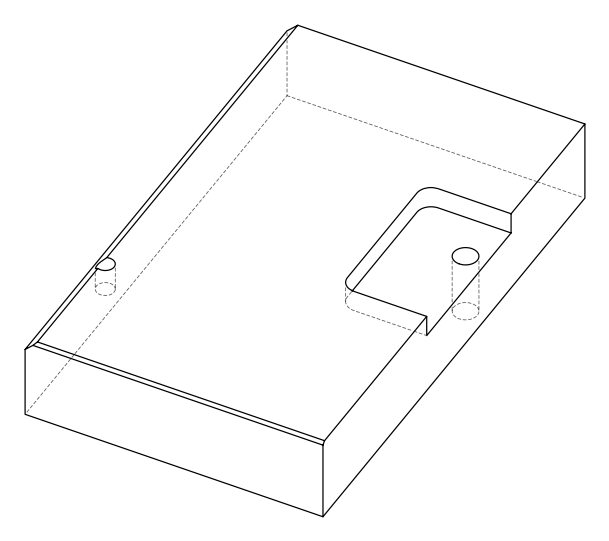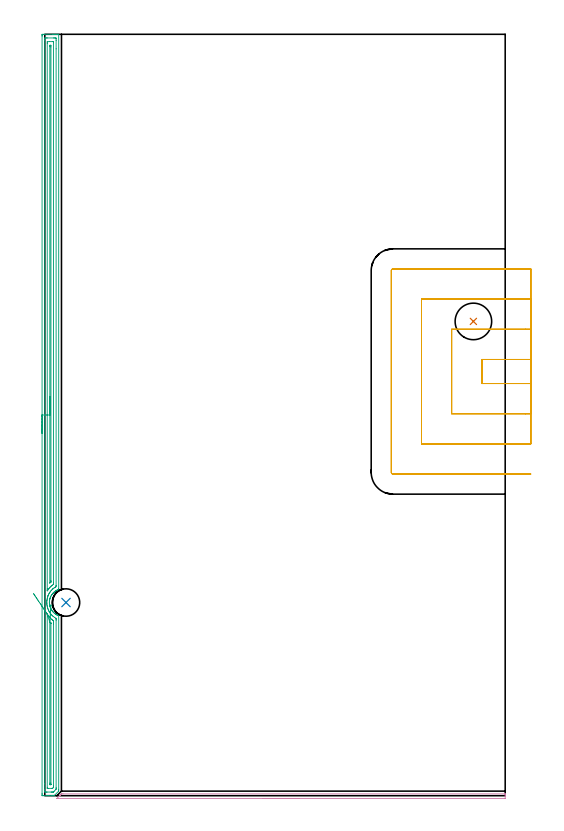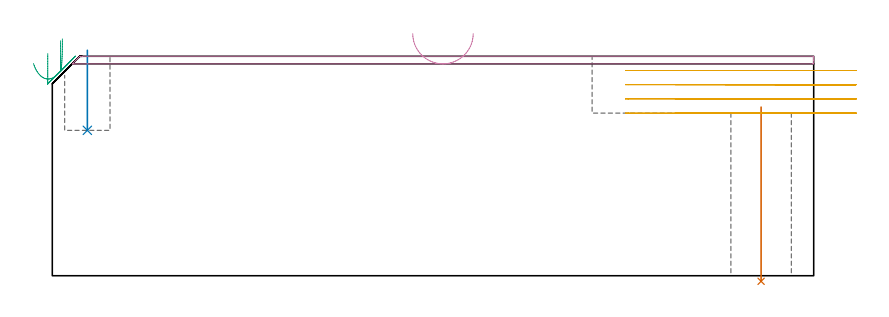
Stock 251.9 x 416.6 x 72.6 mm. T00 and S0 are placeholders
(PLAN: 5 operations, 3 tool changes, 24.4 min)
(1 INDEXABLE_INSERT_DRILL_THROUGH_HOLE_FROM_SOLID | STEP1HOLE | NXT0302_011 | 0.24 min | 22775 mm3)
(2 INDEXABLE_INSERT_DRILL_BLIND_HOLE_FROM_SOLID | STEP1POCKET | UGT0302_001 | 0.11 min | 4318 mm3)
(3 AREA_MILL | FG_CHAMFER_SURFACE | UGT0205_001 | 13.46 min | 17147 mm3)
(4 AREA_MILL_1 | FG_CHAMFER_SURFACE_1 | UGT0205_001 | 2.11 min | 758 mm3)
(5 MILL_SLOT | SLOT_PARTIAL_RECTANGULAR | UGT0201_105 | Follow Part, ap 5.5, ae 75% | 8.52 min | 177929 mm3)
(TOOL NXT0302_011 | Index. Insert Drill 20mm [880-D2000L25-05] | D20 PA176 FL100 Z2)
(TOOL UGT0302_001 | Indexable Insert Drill 15mm | D15 PA180 FL50 Z2)
(TOOL UGT0205_001 | Chamfer Mill 20 x 3 x 45 deg. | D20 FL50 Z2)
(TOOL UGT0201_105 | End Mill 22 mm | D22 FL25 Z2)
(OP 1 INDEXABLE_INSERT_DRILL_THROUGH_HOLE_FROM_SOLID)
G17 G21 G94 G90
T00 M6
G54
G17 G0 G90 X234.5 Y259.5 S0 M3
G43 Z82.6 H1
G94 G81 G98 Z-1.849 F250. R55.8
G80
M5
M2
(OP 2 INDEXABLE_INSERT_DRILL_BLIND_HOLE_FROM_SOLID)
G17 G21 G94 G90
T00 M6
G54
G17 G0 G90 X11.6 Y105.7 S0 M3
G43 Z82.6 H0
G94 G81 G98 Z48.1 F250. R74.6
G80
M5
M2
(OP 3 AREA_MILL)
G17 G21 G94 G90
T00 M6
G54
G17 G0 G90 X-1.5 Y198.3 S1061 M3
G43 Z82.6 H0
Z73.5
G94 G1 Y198.338 Z72.628 F250.
Y198.452 Z71.764
Y198.641 Z70.912
Y198.903 Z70.08
Y199.237 Z69.274
Y199.64 Z68.5
Y200.109 Z67.764
Y200.64 Z67.072
Y201.229 Z66.429
Y201.872 Z65.84
Y202.564 Z65.308
Y203.3 Z64.84
Y204.074 Z64.437
Y204.88 Z64.103
Y205.712 Z63.841
Y206.564 Z63.652
Y207.428 Z63.538
Y208.3 Z63.5
Y415.644
X-1.499 Y415.983 Z63.501
X-1.494 Y416.532 Z63.504
X-1.492 Y416.592 Z63.506
X-0.949 Y416.596 Z64.049
X-0.335 Y416.6 Z64.662
X4.383 Z69.377
X4.933 Z69.93
X5.271 Z70.268
X5.822 Z70.818
X6.16 Z71.155
X6.837 Z71.837
X7.18 Z72.18
X7.561 Y416.593 Z72.552
X7.597 Y416.59 Z72.588
X7.6 Y416.43 Z72.6
Y113.168
X7.595 Y112.887 Z72.591
X7.368 Y112.786 Z72.367
X7.206 Y112.721 Z72.206
X7.145 Y112.696 Z72.143
X6.76 Y112.519 Z71.755
X6.604 Y112.439 Z71.599
X6.416 Y112.343 Z71.415
X6.369 Y112.318 Z71.368
X6.299 Y112.274 Z71.299
X6.16 Y112.185 Z71.156
X6.036 Y112.108 Z71.035
X5.875 Y112.006 Z70.874
X5.833 Y111.977 Z70.832
X5.716 Y111.891 Z70.711
X5.581 Y111.796 Z70.58
X5.484 Y111.727 Z70.483
X5.424 Y111.679 Z70.423
X5.271 Y111.556 Z70.267
X5.106 Y111.425 Z70.103
X4.975 Y111.304 Z69.971
X4.9 Y111.23 Z69.899
X4.753 Y111.083 Z69.752
X4.679 Y111.008 Z69.675
X4.606 Y110.936 Z69.605
X4.469 Y110.786 Z69.468
X4.383 Y110.689 Z69.378
X4.279 Y110.576 Z69.278
X4.239 Y110.532 Z69.238
X4.203 Y110.488 Z69.202
X4.109 Y110.371 Z69.108
X3.85 Y110.011 Z68.848
X3.791 Y109.919 Z68.788
X3.608 Y109.639 Z68.606
X3.582 Y109.595 Z68.58
X3.409 Y109.29 Z68.409
X3.226 Y108.933 Z68.225
X3.143 Y108.747 Z68.14
X2.971 Y108.303 Z67.966
X2.956 Y108.255 Z67.949
X2.902 Y108.099 Z67.9
X2.85 Y107.943 Z67.848
X2.821 Y107.854 Z67.819
X2.705 Y107.409 Z67.702
X2.696 Y107.361 Z67.692
X2.614 Y106.961 Z67.613
X2.551 Y106.515 Z67.551
X2.531 Y106.242 Z67.527
X2.525 Y106.142 Z67.517
X2.519 Y106.068 Z67.51
Y106.022 Z67.508
X2.515 Y105.813 Z67.503
X2.513 Y105.738
X2.512 Y105.706 Z67.502
X2.511 Y105.648 Z67.499
Y105.622
X2.513 Y105.574 Z67.5
X2.515 Y105.537 Z67.503
X2.521 Y105.341 Z67.516
X2.53 Y105.175 Z67.522
X2.535 Y105.128 Z67.526
X2.557 Y104.876 Z67.555
X2.574 Y104.728 Z67.568
X2.582 Y104.682 Z67.574
X2.596 Y104.58 Z67.593
X2.606 Y104.514 Z67.604
X2.619 Y104.431 Z67.617
X2.645 Y104.282 Z67.638
X2.656 Y104.235 Z67.647
X2.717 Y103.958 Z67.709
X2.744 Y103.834 Z67.737
X2.757 Y103.788 Z67.75
X2.804 Y103.613 Z67.803
X2.868 Y103.389 Z67.867
X2.902 Y103.295 Z67.901
X3.029 Y102.94 Z68.028
X3.212 Y102.497 Z68.21
X3.227 Y102.465 Z68.224
X3.236 Y102.449 Z68.232
X3.375 Y102.183 Z68.374
X3.455 Y102.03 Z68.454
X3.705 Y101.604 Z68.703
X3.901 Y101.312 Z68.9
X4.11 Y101.03 Z69.107
X4.372 Y100.711 Z69.371
X4.418 Y100.662 Z69.417
X4.675 Y100.389 Z69.674
X4.992 Y100.081 Z69.991
X5.294 Y99.818 Z70.291
X5.58 Y99.598 Z70.58
X5.716 Y99.503 Z70.715
X5.876 Y99.391 Z70.874
X6.264 Y99.149 Z71.263
X6.499 Y99.017 Z71.497
X6.604 Y98.958 Z71.6
X6.662 Y98.925 Z71.659
X6.758 Y98.876 Z71.758
X6.851 Y98.834 Z71.851
X7.049 Y98.745 Z72.045
X7.497 Y98.561 Z72.497
X7.541 Y98.545 Z72.541
X7.585 Y98.527 Z72.583
X7.594 Y98.516 Z72.593
X7.6 Y98.505 Z72.6
Y3.297
X7.594 Y2.494 Z72.592
X7.503 Y2.403 Z72.503
X7.493 Y2.393 Z72.492
X5.271 Y0.171 Z70.271
X5.189 Y0.087 Z70.185
X5.103 Y0. Z70.095
X4.933 Z69.932
X4.171 Z69.171
X3.494 Z68.49
X2.267 Z67.264
X1.717 Z66.712
X1.104 Z66.099
X-0.949 Y0.001 Z64.048
X-1.188 Y0.003 Z63.809
X-1.491 Y0.008 Z63.505
X-1.494 Y0.069 Z63.503
X-1.499 Y0.617 Z63.501
X-1.5 Y1.171 Z63.5
Y208.3
X-0.086 Z64.914
Y413.303
X-0.085 Y414.197 Z64.915
X-0.084 Y414.221 Z64.916
X-0.06 Y414.59 Z64.94
X0.43 Y414.598 Z65.43
X0.829 Y414.599 Z65.829
X1.316 Y414.6 Z66.316
X4.87 Z69.87
X5.271 Y414.599 Z70.271
X5.762 Y414.597 Z70.762
X6.16 Y414.59 Z71.16
X6.184 Y414.197 Z71.184
X6.185 Y414.172 Z71.185
X6.186 Y413.303 Z71.186
Y408.656
X6.185 Y114.954 Z71.185
Y114.93
X6.16 Y114.35 Z71.16
X5.978 Y114.244 Z70.978
X5.664 Y114.061 Z70.664
X5.424 Y113.907 Z70.424
X5.271 Y113.804 Z70.271
X4.901 Y113.54 Z69.901
X4.391 Y113.151 Z69.391
X4.383 Y113.144 Z69.383
X3.946 Y112.714 Z68.946
X3.503 Y112.257 Z68.503
X3.494 Y112.247 Z68.494
X3.107 Y111.77 Z68.107
X2.826 Y111.381 Z67.826
X2.737 Y111.249 Z67.737
X2.606 Y111.043 Z67.606
X2.401 Y110.694 Z67.401
X2.285 Y110.488 Z67.285
X2.091 Y110.112 Z67.091
X1.86 Y109.595 Z66.86
X1.835 Y109.535 Z66.835
X1.818 Y109.493 Z66.818
X1.717 Y109.225 Z66.717
X1.587 Y108.832 Z66.587
X1.546 Y108.701 Z66.546
X1.393 Y108.134 Z66.393
X1.321 Y107.808 Z66.321
X1.24 Y107.395 Z66.24
X1.172 Y106.915 Z66.172
X1.142 Y106.6 Z66.142
X1.106 Y106.022 Z66.106
X1.1 Y105.749 Z66.1
X1.117 Y105.128 Z66.117
X1.124 Y104.98 Z66.124
X1.138 Y104.817 Z66.138
X1.207 Y104.235 Z66.207
X1.279 Y103.782 Z66.279
X1.375 Y103.342 Z66.375
X1.576 Y102.59 Z66.576
X1.623 Y102.449 Z66.623
X1.717 Y102.186 Z66.717
X1.97 Y101.555 Z66.97
X2.035 Y101.404 Z67.035
X2.198 Y101.071 Z67.198
X2.428 Y100.662 Z67.428
X2.606 Y100.358 Z67.606
X3.005 Y99.769 Z68.005
X3.215 Y99.491 Z68.215
X3.494 Y99.155 Z68.494
X3.755 Y98.875 Z68.755
X4.068 Y98.564 Z69.068
X4.383 Y98.274 Z69.383
X4.734 Y97.982 Z69.734
X5.271 Y97.593 Z70.271
X6.095 Y97.089 Z71.095
X6.16 Y97.044 Z71.16
X6.185 Y96.196 Z71.185
Y96.17
Y4.19
Y4.165
X6.16 Y3.522 Z71.16
X6.051 Y3.406 Z71.051
X5.946 Y3.297 Z70.946
X5.053 Y2.403 Z70.053
X4.713 Y2.071 Z69.713
X4.666 Y2.028 Z69.666
X4.632 Y2.01 Z69.632
X4.583 Y2.007 Z69.583
X4.383 Y2.003 Z69.383
X3.895 Y2. Z68.895
X3.494 Z68.494
X1.23 Z66.23
X0.829 Y2.001 Z65.829
X0.338 Y2.003 Z65.338
X-0.06 Y2.01 Z64.94
X-0.084 Y2.403 Z64.916
X-0.085 Y2.428 Z64.915
X-0.086 Y3.322 Z64.914
Y6.525
Y208.3
X1.328 Z66.328
X1.329 Y411.517 Z66.329
X1.331 Y411.905 Z66.331
X1.336 Y412.41 Z66.336
X1.346 Y412.59 Z66.346
X1.531 Y412.597 Z66.531
X2.606 Y412.6 Z67.606
X4.194 Z69.194
X4.383 Y412.598 Z69.383
X4.572 Y412.595 Z69.572
X4.697 Y412.59 Z69.697
X4.765 Y412.579 Z69.765
X4.767 Y412.54 Z69.767
X4.769 Y412.41 Z69.769
X4.771 Y412.02 Z69.771
Y116.35
X4.769 Y115.847 Z69.769
X4.767 Y115.75 Z69.767
X4.765 Y115.707 Z69.765
X4.734 Y115.677 Z69.734
X4.12 Y115.218 Z69.12
X3.778 Y114.954 Z68.778
X3.625 Y114.822 Z68.625
X3.494 Y114.702 Z68.494
X3.17 Y114.387 Z68.17
X2.85 Y114.061 Z67.85
X2.732 Y113.934 Z67.732
X2.606 Y113.792 Z67.606
X2.323 Y113.452 Z67.323
X2.095 Y113.168 Z67.095
X1.936 Y112.947 Z66.936
X1.717 Y112.633 Z66.717
X1.576 Y112.417 Z66.576
X1.336 Y112.041 Z66.336
X1.331 Y112.274 Z66.331
X1.33 Y112.394 Z66.33
X1.329 Y112.665 Z66.329
X1.328 Y113.168 Z66.328
Y208.3
X2.743 Z67.743
Y409.868
X2.747 Y410.481 Z67.747
X2.75 Y410.58 Z67.75
X2.84 Y410.59 Z67.84
X3.05 Y410.591 Z68.05
X3.26 Y410.59 Z68.26
X3.35 Y410.58 Z68.35
X3.357 Y409.73 Z68.357
Y117.634
X3.354 Y117.016 Z68.354
X3.352 Y116.948 Z68.352
X3.349 Y116.92 Z68.349
X3.332 Y116.904 Z68.332
X2.756 Y116.425 Z67.756
X2.751 Y116.423 Z67.751
X2.749 Y116.426 Z67.749
X2.746 Y116.483 Z67.746
X2.743 Y116.602 Z67.743
Y208.3
Y209.172 Z67.781
Y210.037 Z67.895
Y210.888 Z68.083
Y211.72 Z68.346
Y212.526 Z68.68
Y213.3 Z69.082
Y214.036 Z69.551
Y214.728 Z70.082
Y215.371 Z70.672
Y215.96 Z71.315
Y216.492 Z72.007
Y216.96 Z72.743
Y217.363 Z73.516
Y217.697 Z74.322
Y217.959 Z75.154
Y218.148 Z76.006
Y218.262 Z76.871
Y218.3 Z77.743
G0 Z82.6
X-6.233 Y110.658
Z70.211
G1 X-5.979 Y110.278 Z69.468
X-5.689 Y109.846 Z68.767
X-5.367 Y109.365 Z68.115
X-5.014 Y108.838 Z67.515
X-4.634 Y108.27 Z66.973
X-4.229 Y107.665 Z66.493
X-3.802 Y107.028 Z66.078
X-3.357 Y106.363 Z65.731
X-2.896 Y105.675 Z65.456
X-2.424 Y104.97 Z65.253
X-1.944 Y104.252 Z65.126
X-1.459 Y103.529 Z65.074
X-0.974 Y102.804 Z65.098
X-0.492 Y102.084 Z65.198
X-0.016 Y101.374 Z65.374
X0.449 Y100.679 Z65.623
X0.9 Y100.005 Z65.944
X1.334 Y99.357 Z66.334
X1.387 Y99.279 Z66.387
X1.431 Y99.209 Z66.431
X1.505 Y99.089 Z66.505
X1.644 Y98.875 Z66.644
X1.717 Y98.768 Z66.717
X2.039 Y98.308 Z67.039
X2.287 Y97.982 Z67.287
X2.606 Y97.599 Z67.606
X3.093 Y97.089 Z68.093
X3.494 Y96.705 Z68.494
X4.098 Y96.196 Z69.098
X4.383 Y95.977 Z69.383
X4.764 Y95.687 Z69.764
X4.768 Y95.302 Z69.768
X4.77 Y94.913 Z69.77
X4.771 Y94.409 Z69.771
Y94.019
Y5.586
X4.769 Y5.083 Z69.769
X4.766 Y4.698 Z69.766
X4.762 Y4.574 Z69.762
X4.387 Y4.186 Z69.387
X4.204 Y4.015 Z69.204
X4.033 Y4.01 Z69.033
X3.682 Y4.001 Z68.682
X1.906 Y4. Z66.906
X1.717 Y4.002 Z66.717
X1.528 Y4.005 Z66.528
X1.403 Y4.01 Z66.403
X1.335 Y4.021 Z66.335
X1.333 Y4.06 Z66.333
X1.331 Y4.19 Z66.331
X1.329 Y4.58 Z66.329
Y99.089
X1.33 Y99.265 Z66.33
X1.334 Y99.357 Z66.334
X2.749 Y94.976 Z67.749
X2.764 Y94.97 Z67.764
X3.048 Y94.736 Z68.048
X3.227 Y94.585 Z68.227
X3.327 Y94.497 Z68.327
X3.35 Y94.474 Z68.35
X3.353 Y94.452 Z68.353
X3.355 Y94.409 Z68.355
X3.357 Y94.271 Z68.357
Y6.87
X3.356 Y6.252 Z68.356
X3.354 Y6.117 Z68.354
X3.351 Y6.02 Z68.351
X3.26 Y6.01 Z68.26
X3.05 Y6.009 Z68.05
X2.84 Y6.01 Z67.84
X2.75 Y6.02 Z67.75
X2.743 Y6.87 Z67.743
Y94.718
X2.745 Y94.873 Z67.745
X2.747 Y94.949 Z67.747
X2.749 Y94.976 Z67.749
X2.803 Y95.841 Z67.841
X2.856 Y96.696 Z68.009
X2.909 Y97.533 Z68.25
X2.959 Y98.345 Z68.564
X3.008 Y99.127 Z68.947
X3.055 Y99.873 Z69.397
X3.099 Y100.577 Z69.911
X3.14 Y101.233 Z70.484
X3.178 Y101.837 Z71.112
X3.212 Y102.384 Z71.791
X3.242 Y102.87 Z72.515
X3.269 Y103.291 Z73.278
X3.291 Y103.645 Z74.076
X3.308 Y103.927 Z74.901
X3.322 Y104.137 Z75.748
X3.33 Y104.272 Z76.61
X3.334 Y104.331 Z77.48
X3.333 Y104.315 Z78.352
G0 Z82.6
M5
M2
(OP 4 AREA_MILL_1)
G17 G21 G94 G90
T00 M6
G54
G17 G0 G90 X139.25 Y-1.5 S1061 M3
G43 Z82.6 H0
Z80.1
G94 G1 X139.212 Z79.228 F250.
X139.098 Z78.364
X138.909 Z77.512
X138.647 Z76.68
X138.313 Z75.874
X137.91 Z75.1
X137.442 Z74.364
X136.91 Z73.672
X136.321 Z73.029
X135.678 Z72.44
X134.986 Z71.909
X134.25 Z71.44
X133.476 Z71.037
X132.67 Z70.703
X131.838 Z70.441
X130.986 Z70.252
X130.122 Z70.138
X129.25 Z70.1
X7.096
X6.779 Y-1.498 Z70.102
X6.626 Y-1.495 Z70.104
X6.608 Y-1.492 Z70.106
X7.557 Y-0.542 Z71.056
X7.673 Y-0.425 Z71.171
X7.849 Y-0.25 Z71.348
X8.12 Y0.021 Z71.619
X8.285 Y0.188 Z71.783
X8.447 Y0.348 Z71.946
X8.567 Y0.468 Z72.066
X8.724 Y0.626 Z72.221
X9.014 Y0.915 Z72.513
X9.099 Y0.998 Z72.596
X9.103 Y1. Z72.597
X9.908 Z72.6
X251.721
X251.89 Y0.998 Z72.589
X251.897 Y0.852 Z72.445
X251.9 Y0.7 Z72.299
Y0.453 Z72.053
Y-0.25 Z71.345
X251.899 Y-1.476 Z70.121
X251.897 Y-1.491 Z70.105
X251.53 Y-1.5 Z70.1
X129.25
X128.378 Z70.138
X127.514 Z70.252
X126.662 Z70.441
X125.83 Z70.703
X125.024 Z71.037
X124.25 Z71.44
X123.514 Z71.909
X122.822 Z72.44
X122.179 Z73.029
X121.59 Z73.672
X121.058 Z74.364
X120.59 Z75.1
X120.187 Z75.874
X119.853 Z76.68
X119.591 Z77.512
X119.402 Z78.364
X119.288 Z79.228
X119.25 Z80.1
G0 Z82.6
M5
M2
(OP 5 MILL_SLOT)
G17 G21 G94 G90
T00 M6
G54
G17 G0 G90 X265.9 Y238.7 S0 M3
G43 Z82.603 H0
Z67.902
G94 G1 X262.9 F250.
X239.1 F500.
Y225.5
X262.9
X265.9 F250.
Y255.2
X262.9
X222.6 F500.
Y209.
X262.9
X265.9 F250.
Y271.7
X262.9
X206.1 F500.
Y192.5
X262.9
X265.9 F250.
Y288.2
X262.9
X190.5 F500.
G3 X189.6 Y287.3 R0.9
G1 Y176.9
G3 X190.5 Y176. R0.9
G1 X262.9
X265.9 F250.
G0 Y238.7 Z63.201
G1 X262.9
X239.1 F500.
Y225.5
X262.9
X265.9 F250.
Y255.2
X262.9
X222.6 F500.
Y209.
X262.9
X265.9 F250.
Y271.7
X262.9
X206.1 F500.
Y192.5
X262.9
X265.9 F250.
Y288.2
X262.9
X190.5 F500.
G3 X189.6 Y287.3 R0.9
G1 Y176.9
G3 X190.5 Y176. R0.9
G1 X262.9
X265.9 F250.
G0 Y238.7 Z58.501
G1 X262.9
X239.1 F500.
Y225.5
X262.9
X265.9 F250.
Y255.2
X262.9
X222.6 F500.
Y209.
X262.9
X265.9 F250.
Y271.7
X262.9
X206.1 F500.
Y192.5
X262.9
X265.9 F250.
Y288.2
X262.9
X190.5 F500.
G3 X189.6 Y287.3 R0.9
G1 Y176.9
G3 X190.5 Y176. R0.9
G1 X262.9
X265.9 F250.
G0 Y238.7 Z53.8
G1 X262.9
X239.1 F500.
Y225.5
X262.9
X265.9 F250.
Y255.2
X262.9
X222.6 F500.
Y209.
X262.9
X265.9 F250.
Y271.7
X262.9
X206.1 F500.
Y192.5
X262.9
X265.9 F250.
Y288.2
X262.9
X190.5 F500.
G3 X189.6 Y287.3 R0.9
G1 Y176.9
G3 X190.5 Y176. R0.9
G1 X262.9
X265.9 F250.
G0 Z82.603
M5
M2
